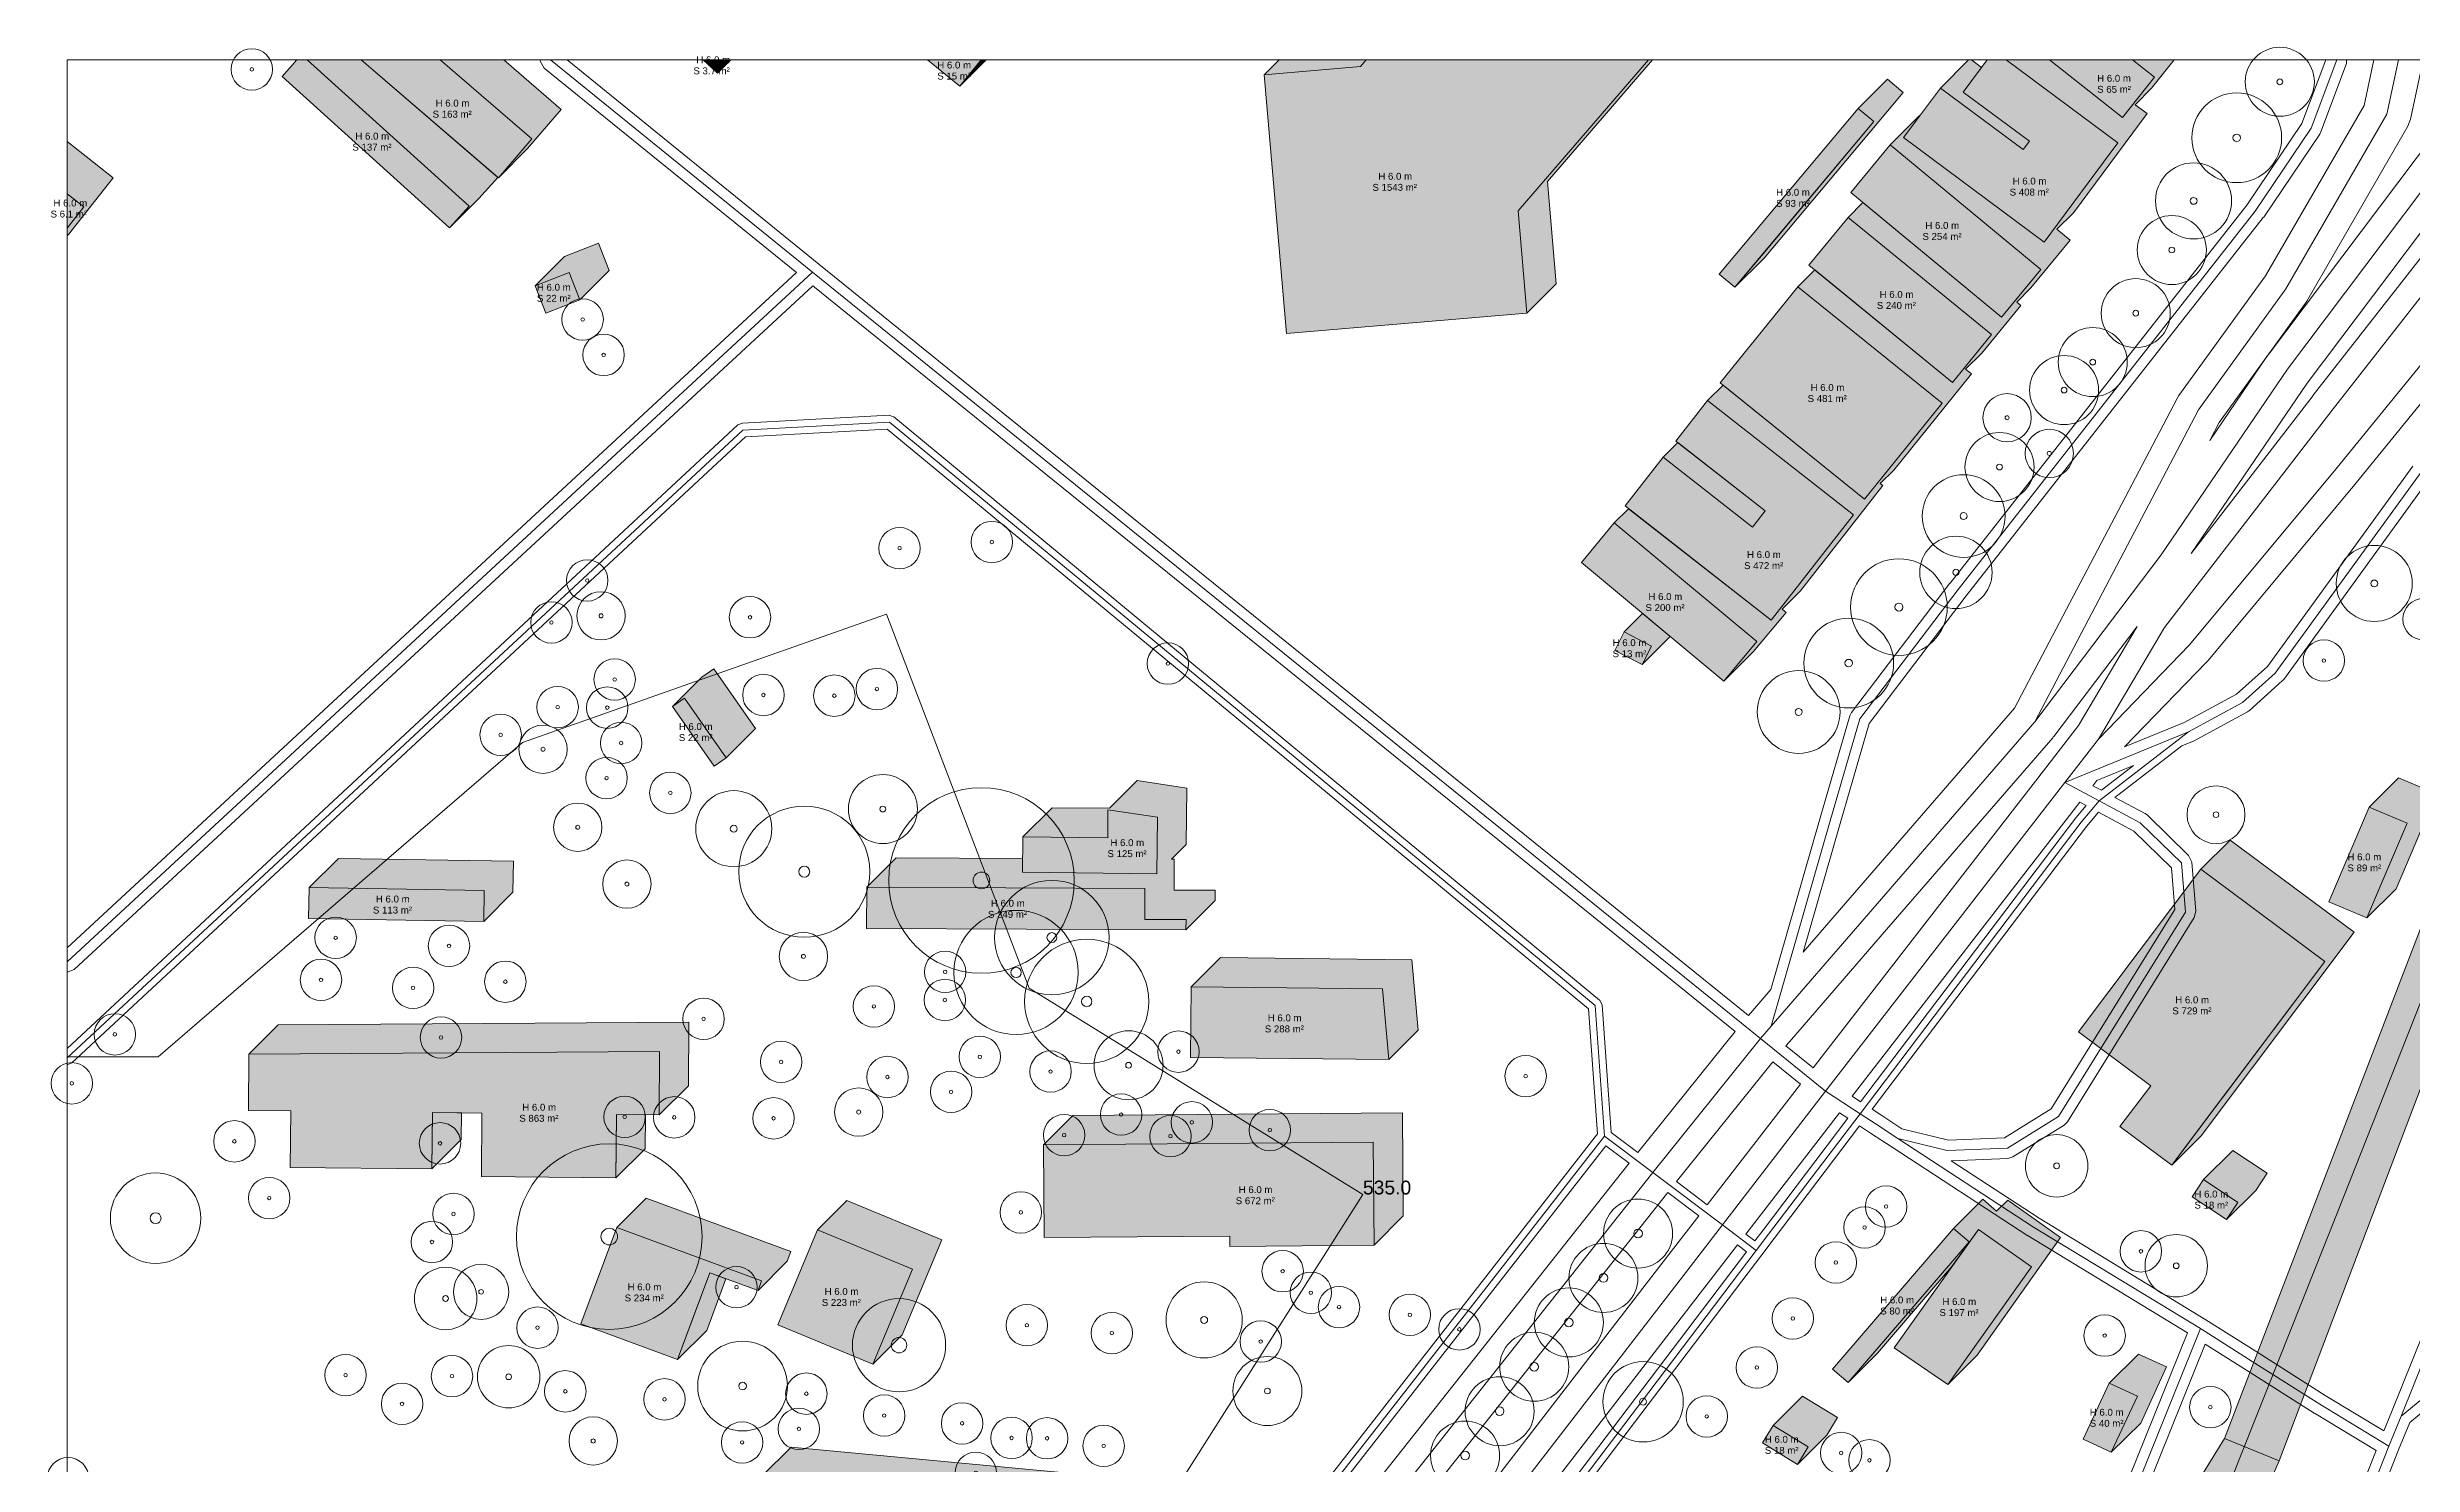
# Model space of a CAD drawing. Header units: metres. Extents: x -4 to 1086, y -7 to 929.
# Drawn here: x -2.9 to 339.7, y 722.9 to 928.3 of the extents above; entities that cross this region are included whole.
import ezdxf

# ---------------------------------------------------------------- set-up
doc = ezdxf.new("R2010")
doc.units = ezdxf.units.M
doc.header["$MEASUREMENT"] = 0
for name, color, linetype, lineweight, true_color in [('TPX_BUILDING_AREAS_TEXT', 7, 'CONTINUOUS', 0, 0x000000), ('TPX_BUILDING_HEIGHTS_TEXT', 7, 'CONTINUOUS', 0, 0x000000), ('TPX_BUILDINGS', 7, 'CONTINUOUS', 0, 0x000000), ('TPX_BUILDINGS_HATCH', 7, 'CONTINUOUS', 0, 0xf0f0f0), ('TPX_BUILDINGS_SHADOWS_HATCH', 7, 'CONTINUOUS', 0, 0x000000), ('TPX_BUILDINGS_SHADOWS_OUTLINES', 7, 'CONTINUOUS', 0, 0x000000), ('TPX_CONTOUR_LINES_5M', 7, 'CONTINUOUS', 0, 0x969696), ('TPX_CONTOUR_LINES_5M_TEXT', 7, 'CONTINUOUS', 0, 0x000000), ('TPX_FRAME_PROJECT', 7, 'CONTINUOUS', 0, 0x000000), ('TPX_ROADS_AXES', 7, 'CONTINUOUS', 0, 0x323232), ('TPX_ROADS_CONTOURS', 7, 'CONTINUOUS', 0, 0x646464), ('TPX_VEGETATION_TREES_INDIVIDUAL', 7, 'CONTINUOUS', 0, 0x136734), ('TPX_WATERWAYS', 7, 'CONTINUOUS', 0, 0x7aafdf), ('TPX_WATERWAYS_HATCH', 7, 'CONTINUOUS', 0, 0x7aafdf)]:
    doc.layers.add(name, color=color, linetype=linetype, lineweight=lineweight, true_color=true_color)
doc.styles.add('TPX_TEXTE', font='arial.ttf')

# ---------------------------------------------------------------- blocks, each defined once
blk = doc.blocks.new('TREETR003_CR035')
at = {"layer": 'TPX_VEGETATION_TREES_INDIVIDUAL'}
for radius in [3.5, 0.292]:
    blk.add_circle((0, 0, 0.04), radius, dxfattribs=at)
blk = doc.blocks.new('TREETR008_CR090')
at = {"layer": 'TPX_VEGETATION_TREES_INDIVIDUAL'}
for radius in [9, 0.75]:
    blk.add_circle((0, 0, 0.04), radius, dxfattribs=at)
blk = doc.blocks.new('TREETR003_CR030')
at = {"layer": 'TPX_VEGETATION_TREES_INDIVIDUAL'}
for radius in [3, 0.25]:
    blk.add_circle((0, 0, 0.04), radius, dxfattribs=at)
blk = doc.blocks.new('TREETR005_CR055')
at = {"layer": 'TPX_VEGETATION_TREES_INDIVIDUAL'}
for radius in [5.51, 0.5]:
    blk.add_circle((0, 0, 0.04), radius, dxfattribs=at)
blk = doc.blocks.new('TREETR011_CR068')
at = {"layer": 'TPX_VEGETATION_TREES_INDIVIDUAL'}
for radius in [6.75, 1.12]:
    blk.add_circle((0, 0, 0.04), radius, dxfattribs=at)
blk = doc.blocks.new('TREETR006_CR070')
at = {"layer": 'TPX_VEGETATION_TREES_INDIVIDUAL'}
for radius in [7, 0.583]:
    blk.add_circle((0, 0, 0.04), radius, dxfattribs=at)
blk = doc.blocks.new('TREETR008_CR095')
at = {"layer": 'TPX_VEGETATION_TREES_INDIVIDUAL'}
for radius in [9.5, 0.792]:
    blk.add_circle((0, 0, 0.04), radius, dxfattribs=at)
blk = doc.blocks.new('TREETR006_CR050')
at = {"layer": 'TPX_VEGETATION_TREES_INDIVIDUAL'}
for radius in [5, 0.625]:
    blk.add_circle((0, 0, 0.04), radius, dxfattribs=at)
blk = doc.blocks.new('TREETR003_CR040')
at = {"layer": 'TPX_VEGETATION_TREES_INDIVIDUAL'}
for radius in [4, 0.333]:
    blk.add_circle((0, 0, 0.04), radius, dxfattribs=at)
blk = doc.blocks.new('TREETR004_CR050')
at = {"layer": 'TPX_VEGETATION_TREES_INDIVIDUAL'}
for radius in [5, 0.417]:
    blk.add_circle((0, 0, 0.04), radius, dxfattribs=at)
blk = doc.blocks.new('TREETR007_CR083')
at = {"layer": 'TPX_VEGETATION_TREES_INDIVIDUAL'}
for radius in [8.28, 0.708]:
    blk.add_circle((0, 0, 0.04), radius, dxfattribs=at)
blk = doc.blocks.new('TREETR004_CR042')
at = {"layer": 'TPX_VEGETATION_TREES_INDIVIDUAL'}
for radius in [4.19, 0.417]:
    blk.add_circle((0, 0, 0.04), radius, dxfattribs=at)
blk = doc.blocks.new('TREETR005_CR052')
at = {"layer": 'TPX_VEGETATION_TREES_INDIVIDUAL'}
for radius in [5.24, 0.458]:
    blk.add_circle((0, 0, 0.04), radius, dxfattribs=at)
blk = doc.blocks.new('TREETR004_CR045')
at = {"layer": 'TPX_VEGETATION_TREES_INDIVIDUAL'}
for radius in [4.52, 0.417]:
    blk.add_circle((0, 0, 0.04), radius, dxfattribs=at)
blk = doc.blocks.new('TREETR005_CR060')
at = {"layer": 'TPX_VEGETATION_TREES_INDIVIDUAL'}
for radius in [6, 0.5]:
    blk.add_circle((0, 0, 0.04), radius, dxfattribs=at)
blk = doc.blocks.new('TREETR005_CR058')
at = {"layer": 'TPX_VEGETATION_TREES_INDIVIDUAL'}
for radius in [5.82, 0.5]:
    blk.add_circle((0, 0, 0.04), radius, dxfattribs=at)
blk = doc.blocks.new('TREETR008_CR066')
at = {"layer": 'TPX_VEGETATION_TREES_INDIVIDUAL'}
for radius in [6.55, 0.792]:
    blk.add_circle((0, 0, 0.04), radius, dxfattribs=at)
blk = doc.blocks.new('TREETR005_CR065')
at = {"layer": 'TPX_VEGETATION_TREES_INDIVIDUAL'}
for radius in [6.5, 0.542]:
    blk.add_circle((0, 0, 0.04), radius, dxfattribs=at)
blk = doc.blocks.new('TREETR012_CR134')
at = {"layer": 'TPX_VEGETATION_TREES_INDIVIDUAL'}
for radius in [13.44, 1.21]:
    blk.add_circle((0, 0, 0.04), radius, dxfattribs=at)

msp = doc.modelspace()

# ---------------------------------------------------------------- hatches: boundary and pattern name
at = {"layer": 'TPX_BUILDINGS_HATCH'}
for points in [[(33.29, 926.42), (31.14, 924.03), (55.4, 902.1), (58.23, 905.23), (34.78, 926.42), (33.29, 926.42)], [(54.05, 926.42), (42.61, 926.42), (62.46, 909.36), (67.32, 915.01), (54.05, 926.42)], [(95.97, 926.42), (92.12, 926.42), (94.18, 924.5), (95.97, 926.42)], [(132.38, 926.42), (124.62, 926.42), (129.3, 922.64), (132.38, 926.42)], [(187.32, 925.45), (173.35, 924.26), (176.59, 886.77), (211.41, 889.75), (210.14, 904.55), (229, 926.42), (188.15, 926.42), (187.32, 925.45)], [(271.31, 922.34), (265.96, 915.17), (286.31, 900.03), (297, 914.39), (280.83, 926.42), (278.06, 926.42), (274.59, 921.76), (284.17, 914.64), (283.27, 913.44), (271.31, 922.34)], [(299.12, 926.42), (287.11, 926.42), (297.64, 918.07), (302.28, 923.92), (299.12, 926.42)], [(259.39, 919.4), (239.26, 895.39), (241.54, 893.48), (261.67, 917.48), (259.39, 919.4)], [(264.03, 914.12), (258.32, 907.23), (280.15, 889.15), (285.85, 896.05), (264.03, 914.12)], [(0, 907.03), (0, 902.03), (2.43, 905.12), (0, 907.03)], [(257.91, 903.61), (252.24, 896.68), (273.02, 879.69), (278.69, 886.62), (257.91, 903.61)], [(72.71, 895.61), (67.79, 893.68), (69.33, 889.75), (74.24, 891.68), (72.71, 895.61)], [(250.64, 893.56), (239.4, 879.63), (260.28, 862.76), (271.53, 876.69), (250.64, 893.56)], [(231.14, 868.85), (225.62, 861.8), (246.77, 845.24), (258.72, 860.52), (237.58, 877.07), (232.98, 871.19), (245.9, 861.08), (244.06, 858.73), (231.14, 868.85)], [(224.06, 859.34), (219.29, 853.6), (239.91, 836.41), (244.69, 842.14), (224.06, 859.34)], [(225.49, 843.54), (224.12, 840.88), (228.1, 838.84), (229.47, 841.5), (225.49, 843.54)], [(89.42, 833.96), (87.68, 832.76), (93.72, 824.11), (95.45, 825.31), (89.42, 833.96)], [(138.4, 813.84), (138.36, 808.73), (157.83, 808.52), (157.91, 816.69), (150.74, 817.79), (150.7, 813.7), (138.4, 813.84)], [(333.4, 818.18), (327.54, 804.46), (333.02, 802.11), (338.88, 815.83), (333.4, 818.18)], [(309, 809.16), (291.28, 785.6), (301.74, 777.8), (297.29, 771.89), (304.79, 766.31), (326.95, 795.8), (309, 809.16)], [(35.05, 806.5), (34.97, 802.03), (60.33, 801.6), (60.4, 806.08), (35.05, 806.5)], [(115.81, 806.56), (115.78, 800.59), (162.03, 800.39), (162.04, 801.88), (156.06, 801.9), (156.09, 806.38), (115.81, 806.56)], [(162.81, 792.13), (162.71, 781.91), (191.42, 781.6), (190.48, 791.82), (162.81, 792.13)], [(26.33, 782.37), (26.25, 774.21), (32.41, 774.14), (32.33, 765.97), (52.83, 765.75), (52.91, 773.92), (60.08, 773.84), (60, 764.65), (79.48, 764.44), (79.57, 773.63), (85.73, 773.56), (85.81, 782.76), (26.33, 782.37)], [(189.15, 769.61), (141.41, 769.23), (141.52, 755.81), (168.37, 756.02), (168.38, 754.52), (189.27, 754.69), (189.15, 769.61)], [(309.4, 764.2), (307.75, 761.71), (312.72, 758.4), (314.37, 760.89), (309.4, 764.2)], [(79.6, 757.28), (74.42, 743.3), (88.41, 738.12), (93.07, 750.71), (100.06, 748.13), (100.58, 749.52), (79.6, 757.28)], [(273.17, 757.11), (255.67, 736.75), (257.93, 734.81), (275.44, 755.17), (273.17, 757.11)], [(108.66, 756.94), (102.93, 743.18), (116.71, 737.45), (122.44, 751.21), (108.66, 756.94)], [(276.79, 756.99), (264.61, 739.85), (272.37, 734.51), (284.46, 751.55), (276.79, 756.99)], [(295.75, 734.69), (291.98, 726.57), (296.04, 724.69), (299.81, 732.81), (295.75, 734.69)], [(247.06, 728.59), (245.52, 726.05), (250.61, 722.94), (252.16, 725.49), (247.06, 728.59)]]:
    msp.add_hatch(color=256, dxfattribs=at).paths.add_polyline_path(points)
at = {"layer": 'TPX_BUILDINGS_SHADOWS_HATCH'}
for points in [[(42.61, 926.42), (34.78, 926.42), (58.23, 905.23), (55.4, 902.1), (59.64, 906.34), (62.4, 909.41), (42.61, 926.42)], [(63.23, 926.42), (54.05, 926.42), (67.32, 915.01), (62.46, 909.36), (66.7, 913.6), (71.56, 919.25), (63.23, 926.42)], [(95.97, 926.42), (94.18, 924.5), (96.1, 926.42), (95.97, 926.42)], [(132.38, 926.42), (129.3, 922.64), (133.08, 926.42), (132.38, 926.42)], [(175.51, 926.42), (173.35, 924.26), (187.32, 925.45), (188.15, 926.42), (175.51, 926.42)], [(229, 926.42), (210.14, 904.55), (211.41, 889.75), (215.65, 894), (214.38, 908.79), (229.58, 926.42), (229, 926.42)], [(226.12, 861.4), (224.06, 859.34), (244.69, 842.14), (239.91, 836.41), (244.15, 840.65), (248.93, 846.38), (248.37, 846.84), (251.02, 849.49), (262.96, 864.76), (262.58, 865.06), (264.53, 867), (275.77, 880.93), (274.94, 881.6), (277.27, 883.93), (282.93, 890.86), (282.34, 891.34), (284.39, 893.39), (290.1, 900.29), (288.17, 901.89), (290.56, 904.27), (301.24, 918.64), (299.5, 919.93), (301.88, 922.31), (305.14, 926.42), (299.12, 926.42), (302.28, 923.92), (297.64, 918.07), (287.11, 926.42), (280.83, 926.42), (297, 914.39), (286.31, 900.03), (265.96, 915.17), (268.32, 918.33), (268.27, 918.36), (264.03, 914.12), (285.85, 896.05), (280.15, 889.15), (260.07, 905.77), (257.91, 903.61), (278.69, 886.62), (273.02, 879.69), (253.08, 895.99), (250.64, 893.56), (271.53, 876.69), (260.28, 862.76), (239.81, 879.3), (237.58, 877.07), (258.72, 860.52), (246.77, 845.24), (226.12, 861.4)], [(275.38, 926.42), (271.31, 922.34), (283.27, 913.44), (284.17, 914.64), (274.59, 921.76), (277.25, 925.32), (275.77, 926.42), (275.38, 926.42)], [(245.38, 898.06), (241.54, 893.48), (245.78, 897.72), (265.91, 921.72), (263.63, 923.64), (259.39, 919.4), (261.67, 917.48), (245.38, 898.06)], [(0, 902.03), (0, 900.93), (0.22, 901.15), (6.67, 909.36), (0, 914.61), (0, 907.03), (2.43, 905.12), (0, 902.03)], [(72.03, 897.92), (67.79, 893.68), (72.71, 895.61), (74.24, 891.68), (78.49, 895.92), (76.95, 899.85), (72.03, 897.92)], [(233.26, 870.97), (231.14, 868.85), (244.06, 858.73), (245.9, 861.08), (233.26, 870.97)], [(228.15, 846.21), (225.49, 843.54), (229.47, 841.5), (228.1, 838.84), (232.15, 842.88), (228.15, 846.21)], [(91.92, 837), (87.68, 832.76), (89.42, 833.96), (95.45, 825.31), (99.69, 829.56), (93.66, 838.21), (91.92, 837)], [(335.21, 807.23), (333.02, 802.11), (337.27, 806.35), (343.12, 820.08), (337.64, 822.42), (333.4, 818.18), (338.88, 815.83), (335.21, 807.23)], [(120.05, 810.81), (115.81, 806.56), (156.09, 806.38), (156.06, 801.9), (162.04, 801.88), (162.03, 800.39), (166.28, 804.63), (166.28, 806.12), (160.31, 806.14), (160.33, 810.62), (159.93, 810.62), (162.07, 812.77), (162.15, 820.93), (154.98, 822.03), (150.94, 817.99), (142.65, 818.08), (138.4, 813.84), (150.7, 813.7), (150.74, 817.79), (157.91, 816.69), (157.83, 808.52), (138.36, 808.73), (138.37, 810.72), (120.05, 810.81)], [(308.36, 771.06), (304.79, 766.31), (309.03, 770.56), (331.2, 800.04), (313.24, 813.4), (309, 809.16), (326.95, 795.8), (308.36, 771.06)], [(39.29, 810.74), (35.05, 806.5), (60.4, 806.08), (60.33, 801.6), (64.57, 805.84), (64.65, 810.32), (39.29, 810.74)], [(167.05, 796.37), (162.81, 792.13), (190.48, 791.82), (191.42, 781.6), (195.66, 785.84), (194.73, 796.06), (167.05, 796.37)], [(30.57, 786.62), (26.33, 782.37), (85.81, 782.76), (85.73, 773.56), (89.97, 777.8), (90.06, 787), (30.57, 786.62)], [(52.87, 770.04), (52.83, 765.75), (57.07, 769.99), (57.11, 773.87), (52.91, 773.92), (52.87, 770.04)], [(79.52, 768.73), (79.48, 764.44), (83.73, 768.68), (83.77, 773.58), (79.57, 773.63), (79.52, 768.73)], [(145.66, 773.47), (141.41, 769.23), (189.15, 769.61), (189.27, 754.69), (193.51, 758.93), (193.39, 773.85), (145.66, 773.47)], [(313.64, 768.44), (309.4, 764.2), (314.37, 760.89), (312.72, 758.4), (316.96, 762.64), (318.61, 765.13), (313.64, 768.44)], [(83.84, 761.52), (79.6, 757.28), (100.58, 749.52), (100.06, 748.13), (104.3, 752.37), (104.82, 753.76), (83.84, 761.52)], [(112.91, 761.19), (108.66, 756.94), (122.44, 751.21), (116.71, 737.45), (120.95, 741.69), (126.68, 755.46), (112.91, 761.19)], [(261.83, 739.34), (257.93, 734.81), (262.17, 739.05), (272.91, 751.54), (276.79, 756.99), (284.46, 751.55), (272.37, 734.51), (276.61, 738.76), (288.7, 755.79), (281.03, 761.24), (279.42, 759.63), (277.41, 761.35), (273.17, 757.11), (275.44, 755.17), (261.83, 739.34)], [(90.3, 743.23), (88.41, 738.12), (92.65, 742.36), (95.42, 749.84), (93.07, 750.71), (90.3, 743.23)], [(299.99, 738.93), (295.75, 734.69), (299.81, 732.81), (296.04, 724.69), (300.29, 728.93), (304.05, 737.05), (299.99, 738.93)], [(251.3, 732.84), (247.06, 728.59), (252.16, 725.49), (250.61, 722.94), (254.85, 727.18), (256.41, 729.73), (251.3, 732.84)], [(104.85, 725.45), (100.61, 721.21), (151.1, 716.48), (149.99, 704.6), (154.23, 708.84), (155.34, 720.72), (104.85, 725.45)]]:
    msp.add_hatch(color=256, dxfattribs=at).paths.add_polyline_path(points)
at = {"layer": 'TPX_WATERWAYS_HATCH'}
for points in [[(355.28, 838.26), (312.43, 726.69), (320.37, 723.45), (362.09, 833.47), (391.82, 904.92), (404.58, 926.42), (390.93, 926.42), (369.04, 874.09), (355.28, 838.26)], [(42.51, 60.21), (24.86, 31.35), (36.45, 25.45), (40.51, 23.37), (47.94, 38.05), (54.46, 54.17), (55.82, 59.81), (64.45, 80.17), (102.89, 174.98), (159.79, 317.5), (176.97, 360.53), (316.23, 709), (316.62, 714.91), (320.37, 723.45), (312.43, 726.69), (307.37, 718.47), (148.83, 325.85), (60.82, 103.94), (54.87, 88.09), (42.51, 60.21)]]:
    msp.add_hatch(color=256, dxfattribs=at).paths.add_polyline_path(points)

# ---------------------------------------------------------------- linework, layer by layer
at = {"layer": 'TPX_BUILDINGS', "elevation": 0.04}
for points in [[(33.29, 926.42), (31.14, 924.03), (55.4, 902.1), (58.23, 905.23), (34.78, 926.42)], [(54.05, 926.42), (42.61, 926.42), (62.46, 909.36), (67.32, 915.01)], [(95.97, 926.42), (92.12, 926.42), (94.18, 924.5)], [(132.38, 926.42), (124.62, 926.42), (129.3, 922.64)], [(187.32, 925.45), (173.35, 924.26), (176.59, 886.77), (211.41, 889.75), (210.14, 904.55), (229, 926.42), (188.15, 926.42)], [(271.31, 922.34), (265.96, 915.17), (286.31, 900.03), (297, 914.39), (280.83, 926.42), (278.06, 926.42), (274.59, 921.76), (284.17, 914.64), (283.27, 913.44)], [(299.12, 926.42), (287.11, 926.42), (297.64, 918.07), (302.28, 923.92)], [(259.39, 919.4), (239.26, 895.39), (241.54, 893.48), (261.67, 917.48)], [(264.03, 914.12), (258.32, 907.23), (280.15, 889.15), (285.85, 896.05)], [(0, 907.03), (0, 902.03), (2.43, 905.12)], [(257.91, 903.61), (252.24, 896.68), (273.02, 879.69), (278.69, 886.62)], [(72.71, 895.61), (67.79, 893.68), (69.33, 889.75), (74.24, 891.68)], [(250.64, 893.56), (239.4, 879.63), (260.28, 862.76), (271.53, 876.69)], [(231.14, 868.85), (225.62, 861.8), (246.77, 845.24), (258.72, 860.52), (237.58, 877.07), (232.98, 871.19), (245.9, 861.08), (244.06, 858.73)], [(224.06, 859.34), (219.29, 853.6), (239.91, 836.41), (244.69, 842.14)], [(225.49, 843.54), (224.12, 840.88), (228.1, 838.84), (229.47, 841.5)], [(89.42, 833.96), (87.68, 832.76), (93.72, 824.11), (95.45, 825.31)], [(138.4, 813.84), (138.36, 808.73), (157.83, 808.52), (157.91, 816.69), (150.74, 817.79), (150.7, 813.7)], [(333.4, 818.18), (327.54, 804.46), (333.02, 802.11), (338.88, 815.83)], [(309, 809.16), (291.28, 785.6), (301.74, 777.8), (297.29, 771.89), (304.79, 766.31), (326.95, 795.8)], [(35.05, 806.5), (34.97, 802.03), (60.33, 801.6), (60.4, 806.08)], [(115.81, 806.56), (115.78, 800.59), (162.03, 800.39), (162.04, 801.88), (156.06, 801.9), (156.09, 806.38)], [(162.81, 792.13), (162.71, 781.91), (191.42, 781.6), (190.48, 791.82)], [(26.33, 782.37), (26.25, 774.21), (32.41, 774.14), (32.33, 765.97), (52.83, 765.75), (52.91, 773.92), (60.08, 773.84), (60, 764.65), (79.48, 764.44), (79.57, 773.63), (85.73, 773.56), (85.81, 782.76)], [(189.15, 769.61), (141.41, 769.23), (141.52, 755.81), (168.37, 756.02), (168.38, 754.52), (189.27, 754.69)], [(309.4, 764.2), (307.75, 761.71), (312.72, 758.4), (314.37, 760.89)], [(79.6, 757.28), (74.42, 743.3), (88.41, 738.12), (93.07, 750.71), (100.06, 748.13), (100.58, 749.52)], [(273.17, 757.11), (255.67, 736.75), (257.93, 734.81), (275.44, 755.17)], [(108.66, 756.94), (102.93, 743.18), (116.71, 737.45), (122.44, 751.21)], [(276.79, 756.99), (264.61, 739.85), (272.37, 734.51), (284.46, 751.55)], [(295.75, 734.69), (291.98, 726.57), (296.04, 724.69), (299.81, 732.81)], [(247.06, 728.59), (245.52, 726.05), (250.61, 722.94), (252.16, 725.49)]]:
    msp.add_lwpolyline(points, close=True, dxfattribs=at)
at = {"layer": 'TPX_BUILDINGS_SHADOWS_OUTLINES', "elevation": 0.04}
for points in [[(42.61, 926.42), (34.78, 926.42), (58.23, 905.23), (55.4, 902.1), (59.64, 906.34), (62.4, 909.41)], [(63.23, 926.42), (54.05, 926.42), (67.32, 915.01), (62.46, 909.36), (66.7, 913.6), (71.56, 919.25)], [(95.97, 926.42), (94.18, 924.5), (96.1, 926.42)], [(132.38, 926.42), (129.3, 922.64), (133.08, 926.42)], [(175.51, 926.42), (173.35, 924.26), (187.32, 925.45), (188.15, 926.42)], [(229, 926.42), (210.14, 904.55), (211.41, 889.75), (215.65, 894), (214.38, 908.79), (229.58, 926.42)], [(226.12, 861.4), (224.06, 859.34), (244.69, 842.14), (239.91, 836.41), (244.15, 840.65), (248.93, 846.38), (248.37, 846.84), (251.02, 849.49), (262.96, 864.76), (262.58, 865.06), (264.53, 867), (275.77, 880.93), (274.94, 881.6), (277.27, 883.93), (282.93, 890.86), (282.34, 891.34), (284.39, 893.39), (290.1, 900.29), (288.17, 901.89), (290.56, 904.27), (301.24, 918.64), (299.5, 919.93), (301.88, 922.31), (305.14, 926.42), (299.12, 926.42), (302.28, 923.92), (297.64, 918.07), (287.11, 926.42), (280.83, 926.42), (297, 914.39), (286.31, 900.03), (265.96, 915.17), (268.32, 918.33), (268.27, 918.36), (264.03, 914.12), (285.85, 896.05), (280.15, 889.15), (260.07, 905.77), (257.91, 903.61), (278.69, 886.62), (273.02, 879.69), (253.08, 895.99), (250.64, 893.56), (271.53, 876.69), (260.28, 862.76), (239.81, 879.3), (237.58, 877.07), (258.72, 860.52), (246.77, 845.24)], [(275.38, 926.42), (271.31, 922.34), (283.27, 913.44), (284.17, 914.64), (274.59, 921.76), (277.25, 925.32), (275.77, 926.42)], [(245.38, 898.06), (241.54, 893.48), (245.78, 897.72), (265.91, 921.72), (263.63, 923.64), (259.39, 919.4), (261.67, 917.48)], [(0, 902.03), (0, 900.93), (0.22, 901.15), (6.67, 909.36), (0, 914.61), (0, 907.03), (2.43, 905.12)], [(72.03, 897.92), (67.79, 893.68), (72.71, 895.61), (74.24, 891.68), (78.49, 895.92), (76.95, 899.85)], [(233.26, 870.97), (231.14, 868.85), (244.06, 858.73), (245.9, 861.08)], [(228.15, 846.21), (225.49, 843.54), (229.47, 841.5), (228.1, 838.84), (232.15, 842.88)], [(91.92, 837), (87.68, 832.76), (89.42, 833.96), (95.45, 825.31), (99.69, 829.56), (93.66, 838.21)], [(335.21, 807.23), (333.02, 802.11), (337.27, 806.35), (343.12, 820.08), (337.64, 822.42), (333.4, 818.18), (338.88, 815.83)], [(120.05, 810.81), (115.81, 806.56), (156.09, 806.38), (156.06, 801.9), (162.04, 801.88), (162.03, 800.39), (166.28, 804.63), (166.28, 806.12), (160.31, 806.14), (160.33, 810.62), (159.93, 810.62), (162.07, 812.77), (162.15, 820.93), (154.98, 822.03), (150.94, 817.99), (142.65, 818.08), (138.4, 813.84), (150.7, 813.7), (150.74, 817.79), (157.91, 816.69), (157.83, 808.52), (138.36, 808.73), (138.37, 810.72)], [(308.36, 771.06), (304.79, 766.31), (309.03, 770.56), (331.2, 800.04), (313.24, 813.4), (309, 809.16), (326.95, 795.8)], [(39.29, 810.74), (35.05, 806.5), (60.4, 806.08), (60.33, 801.6), (64.57, 805.84), (64.65, 810.32)], [(167.05, 796.37), (162.81, 792.13), (190.48, 791.82), (191.42, 781.6), (195.66, 785.84), (194.73, 796.06)], [(30.57, 786.62), (26.33, 782.37), (85.81, 782.76), (85.73, 773.56), (89.97, 777.8), (90.06, 787)], [(52.87, 770.04), (52.83, 765.75), (57.07, 769.99), (57.11, 773.87), (52.91, 773.92)], [(79.52, 768.73), (79.48, 764.44), (83.73, 768.68), (83.77, 773.58), (79.57, 773.63)], [(145.66, 773.47), (141.41, 769.23), (189.15, 769.61), (189.27, 754.69), (193.51, 758.93), (193.39, 773.85)], [(313.64, 768.44), (309.4, 764.2), (314.37, 760.89), (312.72, 758.4), (316.96, 762.64), (318.61, 765.13)], [(83.84, 761.52), (79.6, 757.28), (100.58, 749.52), (100.06, 748.13), (104.3, 752.37), (104.82, 753.76)], [(112.91, 761.19), (108.66, 756.94), (122.44, 751.21), (116.71, 737.45), (120.95, 741.69), (126.68, 755.46)], [(261.83, 739.34), (257.93, 734.81), (262.17, 739.05), (272.91, 751.54), (276.79, 756.99), (284.46, 751.55), (272.37, 734.51), (276.61, 738.76), (288.7, 755.79), (281.03, 761.24), (279.42, 759.63), (277.41, 761.35), (273.17, 757.11), (275.44, 755.17)], [(90.3, 743.23), (88.41, 738.12), (92.65, 742.36), (95.42, 749.84), (93.07, 750.71)], [(299.99, 738.93), (295.75, 734.69), (299.81, 732.81), (296.04, 724.69), (300.29, 728.93), (304.05, 737.05)], [(251.3, 732.84), (247.06, 728.59), (252.16, 725.49), (250.61, 722.94), (254.85, 727.18), (256.41, 729.73)], [(104.85, 725.45), (100.61, 721.21), (151.1, 716.48), (149.99, 704.6), (154.23, 708.84), (155.34, 720.72)]]:
    msp.add_lwpolyline(points, close=True, dxfattribs=at)
at = {"layer": 'TPX_CONTOUR_LINES_5M', "elevation": 0.05}
msp.add_lwpolyline([(0, 561.68), (39.56, 563.77), (60.1, 582.75), (80.8, 672.4), (145.05, 694.9), (187.66, 762.05), (139.34, 791.94), (118.68, 846.14), (65.93, 827.53), (13.19, 781.99), (0, 781.99)], dxfattribs=at)
at = {"layer": 'TPX_FRAME_PROJECT', "elevation": 0}
msp.add_lwpolyline([(0, 0), (1081.31, 0), (1081.31, 926.42), (0, 926.42)], close=True, dxfattribs=at)
at = {"layer": 'TPX_ROADS_AXES', "elevation": 0.03}
for points in [[(70.02, 926.42), (107.94, 895.68)], [(328.69, 926.42), (324.99, 916.51), (316.87, 904.49), (273.86, 849.69), (259.6, 830.98), (255.34, 816.2), (246.76, 786.43)], [(355.31, 926.42), (321.57, 881.63), (303.24, 854.72), (284.94, 830.5)], [(337.64, 926.42), (335.96, 918.55), (321.32, 893.25), (308.68, 875.74), (284.94, 830.5)], [(289.31, 821.74), (307.22, 829.06), (315.06, 833.3), (319.78, 837.55), (340.92, 866.69), (358.94, 889.63), (361.65, 892.57), (365.84, 895.51), (403.46, 913.39), (409.22, 916.45), (413.47, 920.31), (416.6, 925.2), (416.98, 926.42)], [(294.18, 828.03), (307.32, 841.61), (328.14, 866.58), (376.88, 926.42)], [(328.02, 875.68), (367.75, 926.42)], [(107.94, 895.68), (0, 795.74)], [(107.94, 895.68), (223.24, 802.42), (245.23, 784.62)], [(0, 781.83), (97.84, 872.8), (119.08, 873.94)], [(119.08, 873.94), (221.3, 789.43)], [(328.02, 875.68), (303.74, 844.17), (294.18, 828.03)], [(0, 441.51), (2.15, 444.28), (5.54, 448.64), (13.76, 459.23), (95.27, 562.45), (182.83, 673.68), (208.68, 706.52), (244.62, 753.92), (246.41, 756.28), (259.65, 773.74), (291.68, 815.99), (294.27, 819.09), (307.22, 829.06)], [(284.94, 830.5), (260.23, 801.99), (246.76, 786.43), (245.23, 784.62)], [(294.18, 828.03), (289.31, 821.74), (254.66, 777)], [(265.11, 770.17), (272.29, 768.4), (281.01, 768.76), (288.41, 773.35), (306.79, 802.96), (306.18, 810.07), (300.21, 815.9), (294.27, 819.09), (289.31, 821.74)], [(366.62, 801.01), (356.56, 776.04), (338, 729.94), (336.25, 725.6)], [(221.3, 789.43), (222.66, 770.5), (0, 485.3)], [(245.23, 784.62), (229.64, 765.24), (93.78, 593.65)], [(245.23, 784.62), (254.66, 777)], [(254.66, 777), (239.71, 757.63), (233.59, 749.69), (177.85, 677.45), (105.14, 585.52)], [(336.25, 725.6), (326.23, 731.65), (316.43, 737.86), (308.94, 742.61), (284.78, 757.32), (265.11, 770.17), (261.99, 772.21), (259.65, 773.74), (254.66, 777)], [(338, 729.94), (346.74, 737.1), (351.15, 741.41), (355.06, 746.99), (366.36, 776)], [(244.62, 753.92), (239.71, 757.63), (229.64, 765.24), (222.66, 770.5)], [(206.38, 485.57), (210.86, 483.98), (222.94, 514), (224.12, 532.93), (228.72, 544.64), (230.54, 549.27), (246.17, 588.8), (256.08, 612.15), (270.79, 648.15), (278.22, 666.34), (286.55, 687.04), (308.94, 742.61)], [(336.25, 725.6), (332.35, 715.77)]]:
    msp.add_lwpolyline(points, dxfattribs=at)
at = {"layer": 'TPX_ROADS_CONTOURS', "elevation": 0.03}
for points in [[(340.92, 926.42), (334.06, 926.42), (332.65, 919.83), (318.38, 895.15), (305.84, 877.79), (305.58, 877.37), (282.03, 832.49), (257.58, 804.28), (251.41, 797.15), (256.78, 815.78), (260.96, 830.29), (275.04, 848.77), (318.05, 903.57), (318.11, 903.65), (326.23, 915.67), (326.39, 915.98), (330.1, 925.89), (330.08, 926.42), (327.09, 926.42), (323.65, 917.2), (315.66, 905.38), (272.68, 850.61), (272.66, 850.59), (258.4, 831.89), (258.16, 831.39), (253.9, 816.62), (246.73, 791.75), (244.11, 788.72), (243.48, 787.97), (224.18, 803.59), (108.88, 896.84), (72.41, 926.42), (68.58, 926.42), (68.53, 926.26), (69.08, 925.25), (105.65, 895.6), (0, 797.78), (0, 794.26), (1.02, 794.64), (108, 893.7), (222.29, 801.25), (241.57, 785.65), (227.47, 768.13), (223.63, 771.03), (222.3, 789.5), (222.3, 789.52), (222.12, 789.85), (221.96, 790.18), (221.94, 790.2), (119.72, 874.71), (119.37, 874.81), (119.03, 874.93), (97.79, 873.8), (97.16, 873.53), (0, 783.19), (0, 780.84), (0.68, 781.1), (98.25, 871.82), (118.74, 872.92), (220.34, 788.93), (221.64, 770.82), (0, 486.92)], [(363.3, 926.42), (325.27, 877.84), (325.25, 877.82), (307.61, 854.92), (324.42, 879.59), (358.11, 924.31)], [(350.93, 926.42), (318.78, 883.73), (318.68, 883.6), (310.3, 871.3), (311.66, 873.9), (324.16, 891.2), (324.35, 891.49), (338.99, 916.8), (339.38, 917.82), (341.06, 925.69)], [(339.7, 867.57), (318.66, 838.56), (314.19, 834.53), (306.58, 830.42), (297.95, 826.89), (309.83, 839.17), (310.01, 839.36), (330.83, 864.34), (330.85, 864.37), (379.6, 924.21)], [(355.17, 776.6), (336.61, 730.5), (335.52, 727.8), (327.02, 732.92), (317.24, 739.13), (309.74, 743.88), (309.72, 743.89), (285.58, 758.59), (272.83, 766.92), (281.07, 767.26), (281.8, 767.48), (289.2, 772.08), (289.69, 772.56), (308.06, 802.17), (308.28, 803.09), (307.68, 810.2), (307.23, 811.14), (301.26, 816.98), (300.92, 817.23), (296.54, 819.57), (306.23, 827.03), (307.79, 827.67), (307.93, 827.74), (315.77, 831.98), (316.06, 832.18), (320.79, 836.44), (321, 836.67), (342.11, 865.78)], [(209.47, 705.91), (245.42, 753.32), (247.21, 755.67), (259.58, 771.99), (261.17, 770.95), (264.29, 768.92), (283.96, 756.06), (284, 756.04), (307.07, 741.99), (285.16, 687.6)], [(0.79, 484.68), (222.85, 769.11), (226.22, 766.56), (91.04, 595.82)]]:
    msp.add_lwpolyline(points, dxfattribs=at)
for points in [[(248.92, 783.57), (249.42, 784.16), (262.87, 799.7), (287.58, 828.21), (287.62, 828.33), (287.73, 828.39), (299.76, 844.32), (291.28, 830), (286.54, 823.88), (252.85, 780.39)], [(293.37, 821.27), (293.95, 822.02), (299.24, 824.18), (294.6, 820.61)], [(258.52, 776.27), (291.5, 818.86), (292.39, 818.39), (290.91, 816.63), (290.89, 816.59), (259.72, 775.49)], [(261.4, 774.39), (292.46, 815.36), (294.19, 817.43), (299.31, 814.68), (304.74, 809.39), (305.25, 803.33), (287.32, 774.44), (280.55, 770.24), (272.44, 769.91), (265.72, 771.57), (262.81, 773.47)], [(233.06, 763.91), (247.02, 781.25), (251.02, 778.02), (237.53, 760.53)], [(243.12, 756.31), (256.68, 773.89), (257.9, 773.09), (245.61, 756.88), (244.43, 755.32)], [(334.3, 716.62), (337.65, 725.04), (339.25, 729.02), (347.69, 735.94), (347.79, 736.03), (352.2, 740.33), (352.38, 740.55), (356.29, 746.13), (356.46, 746.45), (366.02, 770.98), (369.72, 769.47), (389.88, 761.09), (422.67, 747.45), (400.57, 690.6)], [(97.72, 592.99), (231.81, 762.34), (236.31, 758.95), (230.81, 751.83), (175.1, 679.6), (103.38, 588.93)], [(181.56, 676.52), (236.36, 747.56), (241.9, 754.73), (243.22, 753.73), (207.89, 707.13), (182.96, 675.46)], [(225.86, 533.25), (230.12, 544.09), (231.93, 548.72), (247.56, 588.23), (257.46, 611.56), (257.47, 611.58), (272.18, 647.58), (279.61, 665.77), (287.94, 686.48), (309.65, 740.38), (315.63, 736.59), (325.43, 730.38), (325.46, 730.36), (334.39, 724.97), (330.96, 716.32), (327.19, 706.75), (320.14, 688.79), (316.14, 689.8), (315.1, 689.68), (314.38, 688.9), (278.05, 597.95), (248.43, 523.8), (247.23, 524.25), (232.68, 530.25)]]:
    msp.add_lwpolyline(points, close=True, dxfattribs=at)
at = {"layer": 'TPX_WATERWAYS', "elevation": 0.01}
msp.add_lwpolyline([(398.47, 926.42), (371.08, 866.39), (328.74, 759.36), (162.28, 340.7), (108.52, 206.01), (55.4, 72.94), (36.45, 25.45)], dxfattribs=at)
for points in [[(355.28, 838.26), (312.43, 726.69), (320.37, 723.45), (362.09, 833.47), (391.82, 904.92), (404.58, 926.42), (390.93, 926.42), (369.04, 874.09)], [(42.51, 60.21), (24.86, 31.35), (36.45, 25.45), (40.51, 23.37), (47.94, 38.05), (54.46, 54.17), (55.82, 59.81), (64.45, 80.17), (102.89, 174.98), (159.79, 317.5), (176.97, 360.53), (316.23, 709), (316.62, 714.91), (320.37, 723.45), (312.43, 726.69), (307.37, 718.47), (148.83, 325.85), (60.82, 103.94), (54.87, 88.09)]]:
    msp.add_lwpolyline(points, close=True, dxfattribs=at)

# ---------------------------------------------------------------- block references
at = {"layer": 'TPX_VEGETATION_TREES_INDIVIDUAL'}
for name, p in [('TREETR003_CR030', (26.75, 925.05, 0.04)), ('TREETR004_CR050', (320.44, 923.25, 0.04)), ('TREETR005_CR065', (314.2, 915.14, 0.04)), ('TREETR005_CR055', (307.95, 906, 0.04)), ('TREETR004_CR050', (304.8, 898.88, 0.04)), ('TREETR004_CR050', (299.58, 889.73, 0.04)), ('TREETR003_CR030', (74.66, 888.82, 0.04)), ('TREETR004_CR050', (293.35, 882.64, 0.04)), ('TREETR003_CR030', (77.7, 883.68, 0.04)), ('TREETR004_CR050', (289.2, 878.59, 0.04)), ('TREETR003_CR035', (280.95, 874.58, 0.04)), ('TREETR004_CR050', (279.85, 867.44, 0.04)), ('TREETR003_CR035', (287.06, 869.41, 0.04)), ('TREETR005_CR060', (274.65, 860.33, 0.04)), ('TREETR003_CR030', (120.56, 855.68, 0.04)), ('TREETR003_CR030', (133.92, 856.57, 0.04)), ('TREETR005_CR052', (273.54, 852.17, 0.04)), ('TREETR003_CR030', (75.33, 851, 0.04)), ('TREETR006_CR070', (265.28, 847.14, 0.04)), ('TREETR005_CR055', (334.12, 850.57, 0.04)), ('TREETR003_CR030', (70.14, 844.92, 0.04)), ('TREETR003_CR035', (77.33, 845.88, 0.04)), ('TREETR003_CR030', (98.9, 845.67, 0.04)), ('TREETR003_CR030', (341.26, 845.39, 0.04)), ('TREETR005_CR065', (258.01, 839.03, 0.04)), ('TREETR003_CR030', (79.3, 836.66, 0.04)), ('TREETR003_CR030', (159.42, 838.96, 0.04)), ('TREETR003_CR030', (326.82, 839.4, 0.04)), ('TREETR003_CR030', (100.84, 834.41, 0.04)), ('TREETR003_CR030', (111.11, 834.31, 0.04)), ('TREETR003_CR030', (117.28, 835.27, 0.04)), ('TREETR005_CR060', (250.76, 831.95, 0.04)), ('TREETR003_CR030', (71.04, 832.65, 0.04)), ('TREETR003_CR030', (78.23, 832.58, 0.04)), ('TREETR003_CR030', (62.79, 828.64, 0.04)), ('TREETR003_CR035', (68.93, 826.54, 0.04)), ('TREETR003_CR030', (80.24, 827.45, 0.04)), ('TREETR003_CR030', (78.13, 822.37, 0.04)), ('TREETR003_CR030', (87.36, 820.23, 0.04)), ('TREETR004_CR050', (118.14, 817.89, 0.04)), ('TREETR003_CR035', (73.96, 815.25, 0.04)), ('TREETR005_CR055', (96.55, 815.04, 0.04)), ('TREETR012_CR134', (132.42, 807.54, 0.04)), ('TREETR004_CR042', (311.2, 817.07, 0.04)), ('TREETR008_CR095', (106.76, 808.81, 0.04)), ('TREETR003_CR035', (81.07, 807.01, 0.04)), ('TREETR007_CR083', (142.61, 799.27, 0.04)), ('TREETR003_CR030', (38.89, 799.24, 0.04)), ('TREETR008_CR090', (137.43, 794.21, 0.04)), ('TREETR003_CR030', (55.31, 798.06, 0.04)), ('TREETR003_CR035', (106.64, 796.54, 0.04)), ('TREETR008_CR090', (147.66, 790.02, 0.04)), ('TREETR003_CR030', (36.77, 793.13, 0.04)), ('TREETR003_CR030', (50.11, 791.98, 0.04)), ('TREETR003_CR030', (63.47, 792.87, 0.04)), ('TREETR003_CR030', (127.16, 794.3, 0.04)), ('TREETR003_CR030', (116.84, 789.29, 0.04)), ('TREETR003_CR030', (127.12, 790.22, 0.04)), ('TREETR003_CR030', (6.92, 785.24, 0.04)), ('TREETR003_CR030', (92.18, 787.49, 0.04)), ('TREETR003_CR030', (54.15, 784.79, 0.04)), ('TREETR003_CR030', (132.18, 781.99, 0.04)), ('TREETR004_CR050', (153.73, 780.76, 0.04)), ('TREETR003_CR030', (160.94, 782.74, 0.04)), ('TREETR003_CR030', (0.69, 778.15, 0.04)), ('TREETR003_CR030', (103.41, 781.25, 0.04)), ('TREETR003_CR030', (118.8, 779.06, 0.04)), ('TREETR003_CR030', (142.43, 779.85, 0.04)), ('TREETR003_CR030', (211.23, 779.19, 0.04)), ('TREETR003_CR030', (128.02, 776.92, 0.04)), ('TREETR003_CR030', (80.74, 773.29, 0.04)), ('TREETR003_CR030', (87.93, 773.22, 0.04)), ('TREETR003_CR030', (102.31, 773.08, 0.04)), ('TREETR003_CR035', (114.64, 773.99, 0.04)), ('TREETR003_CR030', (152.64, 773.62, 0.04)), ('TREETR003_CR030', (162.89, 772.5, 0.04)), ('TREETR003_CR030', (174.18, 771.37, 0.04)), ('TREETR003_CR030', (24.23, 769.74, 0.04)), ('TREETR003_CR030', (54.01, 769.46, 0.04)), ('TREETR003_CR030', (144.39, 770.64, 0.04)), ('TREETR003_CR030', (159.79, 770.49, 0.04)), ('TREETR012_CR134', (78.52, 755.94, 0.04)), ('TREETR004_CR045', (288.12, 766.19, 0.04)), ('TREETR008_CR066', (12.82, 758.61, 0.04)), ('TREETR003_CR030', (29.28, 761.52, 0.04)), ('TREETR003_CR030', (55.96, 759.22, 0.04)), ('TREETR003_CR030', (138.12, 759.45, 0.04)), ('TREETR006_CR050', (227.5, 756.38, 0.04)), ('TREETR003_CR030', (263.42, 760.3, 0.04)), ('TREETR003_CR030', (52.84, 755.16, 0.04)), ('TREETR003_CR030', (260.31, 757.26, 0.04)), ('TREETR003_CR030', (176.04, 750.92, 0.04)), ('TREETR006_CR050', (222.49, 749.95, 0.04)), ('TREETR003_CR030', (256.15, 752.19, 0.04)), ('TREETR003_CR030', (300.33, 753.81, 0.04)), ('TREETR004_CR045', (305.44, 751.72, 0.04)), ('TREETR004_CR045', (54.82, 746.97, 0.04)), ('TREETR003_CR040', (59.96, 747.94, 0.04)), ('TREETR003_CR030', (96.94, 748.61, 0.04)), ('TREETR003_CR030', (180.12, 747.81, 0.04)), ('TREETR011_CR068', (120.48, 740.21, 0.04)), ('TREETR005_CR055', (164.67, 743.87, 0.04)), ('TREETR003_CR030', (184.2, 745.73, 0.04)), ('TREETR003_CR030', (194.46, 744.61, 0.04)), ('TREETR006_CR050', (217.48, 743.51, 0.04)), ('TREETR003_CR030', (249.91, 744.08, 0.04)), ('TREETR003_CR030', (68.13, 742.75, 0.04)), ('TREETR003_CR030', (138.99, 743.1, 0.04)), ('TREETR003_CR030', (151.3, 741.96, 0.04)), ('TREETR003_CR030', (172.86, 740.73, 0.04)), ('TREETR003_CR030', (201.63, 742.5, 0.04)), ('TREETR003_CR030', (295.08, 741.6, 0.04)), ('TREETR004_CR045', (63.95, 735.64, 0.04)), ('TREETR005_CR065', (97.83, 734.29, 0.04)), ('TREETR006_CR050', (212.47, 737.08, 0.04)), ('TREETR003_CR030', (244.71, 736.97, 0.04)), ('TREETR003_CR030', (40.33, 735.87, 0.04)), ('TREETR003_CR030', (55.74, 735.72, 0.04)), ('TREETR003_CR030', (72.15, 733.52, 0.04)), ('TREETR004_CR050', (173.82, 733.57, 0.04)), ('TREETR005_CR058', (228.23, 732.02, 0.04)), ('TREETR003_CR030', (48.51, 731.7, 0.04)), ('TREETR003_CR030', (86.51, 732.36, 0.04)), ('TREETR003_CR030', (107.06, 733.18, 0.04)), ('TREETR006_CR050', (207.46, 730.64, 0.04)), ('TREETR003_CR030', (310.38, 731.23, 0.04)), ('TREETR003_CR035', (76.19, 726.33, 0.04)), ('TREETR003_CR030', (105.98, 728.08, 0.04)), ('TREETR003_CR030', (118.33, 730.01, 0.04)), ('TREETR003_CR030', (129.61, 728.88, 0.04)), ('TREETR003_CR030', (136.78, 726.77, 0.04)), ('TREETR003_CR030', (141.92, 726.72, 0.04)), ('TREETR003_CR030', (237.45, 729.89, 0.04)), ('TREETR003_CR030', (97.75, 726.12, 0.04)), ('TREETR003_CR030', (150.12, 725.62, 0.04)), ('TREETR006_CR050', (202.45, 724.21, 0.04)), ('TREETR003_CR030', (256.92, 724.59, 0.04)), ('TREETR003_CR030', (261.01, 723.53, 0.04)), ('TREETR003_CR030', (0.14, 720.93, 0.04)), ('TREETR003_CR030', (131.6, 721.71, 0.04))]:
    msp.add_blockref(name, p, dxfattribs=at)

# ---------------------------------------------------------------- texts
at = {"layer": 'TPX_BUILDING_AREAS_TEXT', "style": 'TPX_TEXTE'}
for s, p in [('S 3.7 m²', (90.7, 924.34, 0.05)), ('S 15 m²', (126.02, 923.58, 0.05)), ('S 65 m²', (293.99, 921.66, 0.05)), ('S 163 m²', (52.94, 918.06, 0.05)), ('S 137 m²', (41.32, 913.28, 0.05)), ('S 1543 m²', (189.04, 907.46, 0.05)), ('S 408 m²', (281.32, 906.77, 0.05)), ('S 6.1 m²', (-2.39, 903.59, 0.05)), ('S 93 m²', (247.49, 905.14, 0.05)), ('S 254 m²', (268.69, 900.34, 0.05)), ('S 22 m²', (68.04, 891.38, 0.05)), ('S 240 m²', (262.07, 890.35, 0.05)), ('S 481 m²', (252.06, 876.86, 0.05)), ('S 472 m²', (242.86, 852.65, 0.05)), ('S 200 m²', (228.58, 846.57, 0.05)), ('S 13 m²', (223.82, 839.89, 0.05)), ('S 22 m²', (88.59, 827.74, 0.05)), ('S 125 m²', (150.67, 810.92, 0.05)), ('S 89 m²', (330.24, 808.85, 0.05)), ('S 113 m²', (44.29, 802.75, 0.05)), ('S 249 m²', (133.36, 802.13, 0.05)), ('S 729 m²', (304.88, 788.15, 0.05)), ('S 288 m²', (173.45, 785.53, 0.05)), ('S 863 m²', (65.49, 772.58, 0.05)), ('S 672 m²', (169.24, 760.64, 0.05)), ('S 18 m²', (308.08, 760, 0.05)), ('S 234 m²', (80.75, 746.55, 0.05)), ('S 223 m²', (109.29, 745.9, 0.05)), ('S 80 m²', (262.58, 744.66, 0.05)), ('S 197 m²', (271.15, 744.43, 0.05)), ('S 40 m²', (292.92, 728.39, 0.05)), ('S 18 m²', (245.86, 724.47, 0.05))]:
    msp.add_text(s, height=1, dxfattribs=at).set_placement(p)
at = {"layer": 'TPX_BUILDING_HEIGHTS_TEXT', "style": 'TPX_TEXTE'}
for p in [(91.13, 925.94, 0.05), (126.02, 925.18, 0.05), (293.99, 923.26, 0.05), (53.37, 919.66, 0.05), (41.75, 914.88, 0.05), (189.89, 909.06, 0.05), (247.49, 906.74, 0.05), (281.75, 908.37, 0.05), (-1.97, 905.19, 0.05), (269.11, 901.94, 0.05), (68.04, 892.98, 0.05), (262.49, 891.95, 0.05), (252.49, 878.46, 0.05), (243.28, 854.25, 0.05), (229.01, 848.17, 0.05), (223.82, 841.49, 0.05), (88.59, 829.34, 0.05), (151.09, 812.52, 0.05), (330.24, 810.45, 0.05), (44.72, 804.35, 0.05), (133.79, 803.73, 0.05), (173.88, 787.13, 0.05), (305.3, 789.75, 0.05), (65.92, 774.18, 0.05), (169.67, 762.24, 0.05), (308.08, 761.6, 0.05), (81.17, 748.15, 0.05), (109.71, 747.5, 0.05), (262.58, 746.26, 0.05), (271.58, 746.03, 0.05), (292.92, 729.99, 0.05), (245.86, 726.07, 0.05)]:
    msp.add_text('H 6.0 m', height=1, dxfattribs=at).set_placement(p)
at = {"layer": 'TPX_CONTOUR_LINES_5M_TEXT', "style": 'TPX_TEXTE'}
msp.add_text('535.0', height=2, dxfattribs=at).set_placement((187.66, 762.05, 0.05))

doc.saveas('drawing.dxf')
